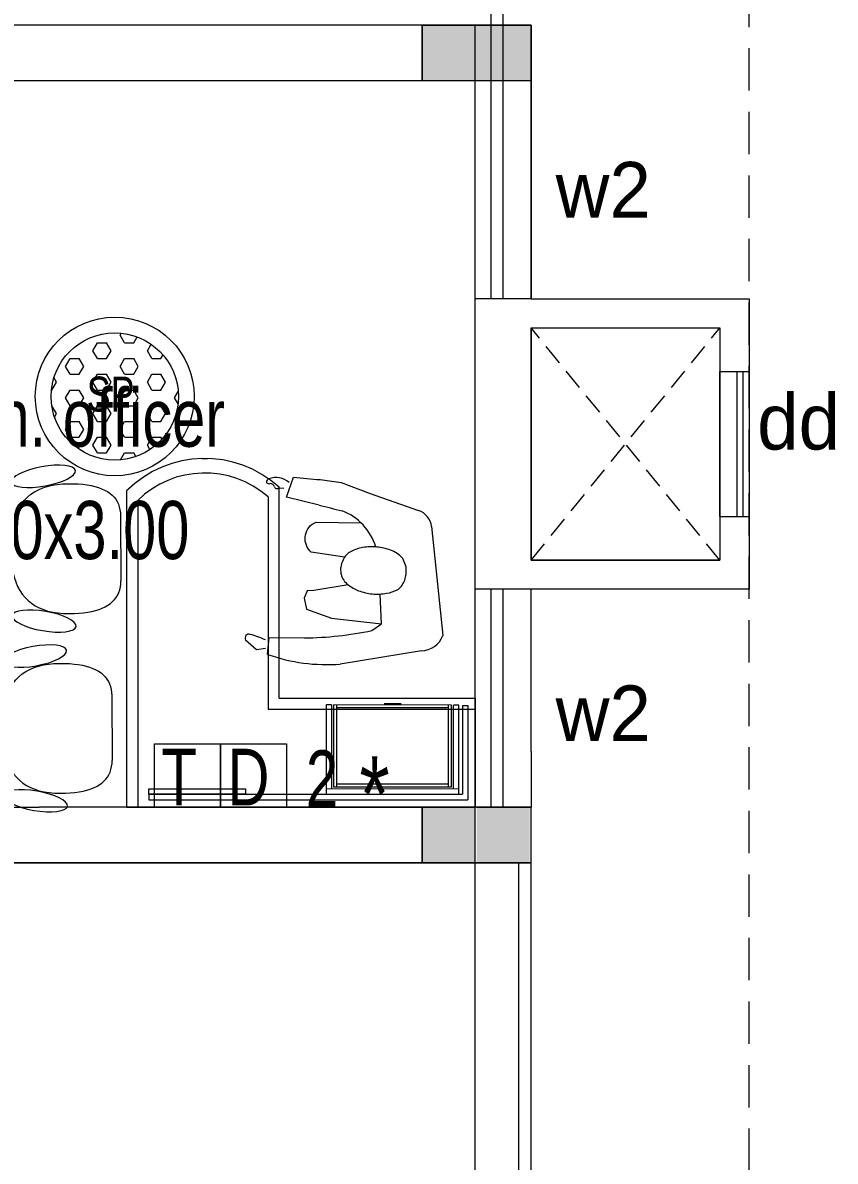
# Model space of a CAD drawing. Header units: metres. Extents: x 191982 to 427160, y -8904 to 80370.
# Drawn here: x 419430 to 422783, y 17794 to 22497 of the extents above; entities that cross this region are included whole.
import ezdxf

# ---------------------------------------------------------------- set-up
doc = ezdxf.new("R2010")
doc.units = ezdxf.units.M
doc.header["$LTSCALE"] = 700
doc.header["$MEASUREMENT"] = 0
doc.linetypes.add('DASHED2', pattern=[0.375, 0.25, -0.125])
doc.linetypes.add('HIDDEN2', pattern=[0.1875, 0.125, -0.0625])
doc.layers.get('0').update_dxf_attribs({"lineweight": 9})
for name, color, linetype, lineweight in [('FURNITURE', 7, 'Continuous', 9), ('MAIN GATE', 7, 'Continuous', 9), ('NEW PLANS', 7, 'Continuous', 9), ('PLAN', 7, 'Continuous', 9)]:
    doc.layers.add(name, color=color, linetype=linetype, lineweight=lineweight)
doc.styles.add('RVR', font='MOD20.TTF')
doc.styles.get("Standard").update_dxf_attribs({"font": 'swisscl.ttf'})

# ---------------------------------------------------------------- blocks, each defined once
blk = doc.blocks.new('ws')
at = {"layer": 'FURNITURE'}
for p, q in [((668704.6293545361, 47927.43856130265), (667265.0293545371, 47927.43856130265)), ((667265.0293545371, 47477.23856130297), (667265.0293545371, 47927.43856130265)), ((668658.9293545361, 46660.29625596051), (668658.9293545361, 47927.43856130265)), ((668704.6293545361, 46621.11543393321), (668704.6293545361, 47927.43856130265)), ((667295.4960212037, 47507.70522796962), (667295.4960212037, 47896.97189463598)), ((668613.229354536, 47896.97189463598), (667295.4960212037, 47896.97189463598)), ((667318.346021204, 47507.70522796962), (667318.346021204, 47874.12189463602)), ((668613.229354536, 47874.12189463602), (667318.346021204, 47874.12189463602)), ((667332.8855796902, 47874.12189463602), (667332.6723221286, 47505.72193610087)), ((667881.2855382251, 47873.90863707357), (667332.8855796902, 47874.12189463602)), ((667881.0722806635, 47505.50867853934), (667881.2855382251, 47873.90863707357)), ((668213.3543545365, 47874.12189463602), (668613.229354536, 47874.12189463602)), ((668213.3543545365, 47851.27189463602), (668213.3543545365, 47874.12189463602)), ((668613.229354536, 47874.12189463602), (668613.229354536, 47896.97189463598)), ((668613.229354536, 47874.12189463602), (668613.229354536, 47851.27189463602)), ((667881.2766524932, 47851.05863880088), (667332.8766939589, 47851.2718963633)), ((667355.7266922307, 47851.26301063113), (667355.5223204012, 47505.71305036872)), ((667363.3403964108, 47843.6433826298), (667363.1389864925, 47505.71008845769)), ((667850.8070262201, 47843.45382035287), (667363.3403964108, 47843.6433826298)), ((667375.5270621551, 47843.63864357201), (667375.3256522379, 47505.70534940076)), ((667838.6156214178, 47831.27189366547), (667375.5223230992, 47831.45197782856)), ((667838.4189505554, 47505.52526523946), (667838.6203604746, 47843.45855940979)), ((667850.6056163006, 47505.52052618165), (667850.8070262201, 47843.45382035287)), ((667858.222282391, 47505.51756427062), (667858.4266542204, 47851.06752453303)), ((668613.229354536, 47851.27189463602), (668213.3543545365, 47851.27189463602)), ((668120.7293545364, 47522.93856130295), (667265.0293545371, 47522.93856130295)), ((667318.346021204, 47507.70522796962), (667295.4960212037, 47507.70522796962)), ((667332.6723221286, 47505.72193610087), (667355.5223204012, 47505.71305036872)), ((667363.1389864925, 47505.71008845769), (667850.6056163006, 47505.52052618165)), ((667375.3303912936, 47517.89201514597), (667838.4236896125, 47517.71193098289)), ((667642.0449538846, 47499.1213878912), (667571.6946089368, 47499.14874519331)), ((667858.222282391, 47505.51756427062), (667881.0722806635, 47505.50867853934)), ((668120.7293545369, 46646.0940133725), (668120.7293545364, 47522.93856130295)), ((668075.0293545364, 47477.23856130297), (667265.0293545371, 47477.23856130297)), ((668075.0293545364, 47477.23856130297), (668075.0293545369, 46606.49122050713)), ((668393.3019074905, 46487.43856130264), (668371.0781904364, 46487.43856130264))]:
    blk.add_line(p, q, dxfattribs=at)
at = {"layer": 'FURNITURE', "ltscale": 12}
for p, q in [((668807.3980970944, 47828.4864475217, 375.4198990469198), (668798.323030125, 47820.72720003896, 375.4198990469198)), ((668817.549439841, 47835.58116012575, 375.4198990469198), (668807.3980970944, 47828.4864475217, 375.4198990469198)), ((668828.7770582247, 47842.01136342415, 375.4198990469198), (668817.549439841, 47835.58116012575, 375.4198990469198)), ((668841.0809522456, 47847.77705741693, 375.4198990469198), (668828.7770582247, 47842.01136342415, 375.4198990469198)), ((668854.4611221832, 47852.87819095794, 375.4198990469198), (668841.0809522456, 47847.77705741693, 375.4198990469198)), ((668868.9175677582, 47857.31481519332, 375.4198990469198), (668854.4611221832, 47852.87819095794, 375.4198990469198)), ((668884.4502888307, 47861.08695569613, 375.4198990469198), (668868.9175677582, 47857.31481519332, 375.4198990469198)), ((668901.05928568, 47864.19456132023, 375.4198990469198), (668884.4502888307, 47861.08695569613, 375.4198990469198)), ((668918.7445646999, 47866.63763210059, 375.4198990469198), (668901.05928568, 47864.19456132023, 375.4198990469198)), ((668937.5061193567, 47868.4161935753, 375.4198990469198), (668918.7445646999, 47866.63763210059, 375.4198990469198)), ((668957.3439497907, 47869.53022017132, 375.4198990469198), (668937.5061193567, 47868.4161935753, 375.4198990469198)), ((668978.2580557221, 47869.97976303477, 375.4198990469198), (668957.3439497907, 47869.53022017132, 375.4198990469198)), ((669001.792156274, 47869.43801309161, 375.4198990469198), (668978.2580557221, 47869.97976303477, 375.4198990469198)), ((669024.1268982689, 47867.54887112031, 375.4198990469198), (669001.792156274, 47869.43801309161, 375.4198990469198)), ((669045.2622558543, 47864.31238812722, 375.4198990469198), (669024.1268982689, 47867.54887112031, 375.4198990469198)), ((669065.1982737832, 47859.72856435696, 375.4198990469198), (669045.2622558543, 47864.31238812722, 375.4198990469198)), ((669083.9349363514, 47853.79734857602, 375.4198990469198), (669065.1982737832, 47859.72856435696, 375.4198990469198)), ((669101.4722306333, 47846.5187662876, 375.4198990469198), (669083.9349363514, 47853.79734857602, 375.4198990469198)), ((669117.8101756687, 47837.89284316959, 375.4198990469198), (669101.4722306333, 47846.5187662876, 375.4198990469198)), ((669132.948739631, 47827.9195534742, 375.4198990469198), (669117.8101756687, 47837.89284316959, 375.4198990469198)), ((669146.8879672028, 47816.59891023259, 375.4198990469198), (669132.948739631, 47827.9195534742, 375.4198990469198)), ((668772.785544472, 47783.04506604531, 375.4198990469198), (668769.0918815412, 47771.96322102803, 375.4198990469198)), ((668777.5555087528, 47793.46237632363, 375.4198990469198), (668772.785544472, 47783.04506604531, 375.4198990469198)), ((668783.4017487407, 47803.21516450983, 375.4198990469198), (668777.5555087528, 47793.46237632363, 375.4198990469198)), ((668790.324264296, 47812.3034561769, 375.4198990469198), (668783.4017487407, 47803.21516450983, 375.4198990469198)), ((668798.323030125, 47820.72720003896, 375.4198990469198), (668790.324264296, 47812.3034561769, 375.4198990469198)), ((669159.627820095, 47803.93090044852, 375.4198990469198), (669146.8879672028, 47816.59891023259, 375.4198990469198)), ((669171.1683238803, 47789.9155242618, 375.4198990469198), (669159.627820095, 47803.93090044852, 375.4198990469198)), ((669181.5094657025, 47774.55279438908, 375.4198990469198), (669171.1683238803, 47789.9155242618, 375.4198990469198)), ((668764.9333570185, 47747.80600293684, 375.4198990469198), (668764.468495566, 47734.73060428981, 375.4198990469198)), ((668765.9342786232, 47466.57753969102, 375.4198990469198), (668764.468495566, 47734.73060428981, 375.4198990469198)), ((668766.4744686047, 47760.21687935189, 375.4198990469198), (668764.9333570185, 47747.80600293684, 375.4198990469198)), ((668769.0918815412, 47771.96322102803, 375.4198990469198), (668766.4744686047, 47760.21687935189, 375.4198990469198)), ((669190.6512201282, 47757.84268511748, 375.4198990469198), (669181.5094657025, 47774.55279438908, 375.4198990469198)), ((669198.5936380937, 47739.7852350862, 375.4198990469198), (669190.6512201282, 47757.84268511748, 375.4198990469198)), ((669205.3367069525, 47720.38041865227, 375.4198990469198), (669198.5936380937, 47739.7852350862, 375.4198990469198)), ((669210.8804011313, 47699.62823567588, 375.4198990469198), (669205.3367069525, 47720.38041865227, 375.4198990469198)), ((669215.2247461336, 47677.52869908338, 375.4198990469198), (669210.8804011313, 47699.62823567588, 375.4198990469198)), ((669218.3697164558, 47654.08179594843, 375.4198990469198), (669215.2247461336, 47677.52869908338, 375.4198990469198)), ((669220.3153248676, 47629.28752953758, 375.4198990469198), (669218.3697164558, 47654.08179594843, 375.4198990469198)), ((669236.1629407285, 47547.28517888821, 375.4198990469198), (669235.5513627878, 47659.16837893688, 375.4198990469198)), ((669221.0615969239, 47603.14590318724, 375.4198990469198), (669220.3153248676, 47629.28752953758, 375.4198990469198)), ((669221.0615969239, 47603.14590318724, 375.4198990469198), (669220.6011525621, 47576.99768226048, 375.4198990469198)), ((669218.9267140456, 47552.18362628628, 375.4198990469198), (669216.0382557232, 47528.7037495097, 375.4198990469198)), ((669220.6011525621, 47576.99768226048, 375.4198990469198), (669218.9267140456, 47552.18362628628, 375.4198990469198)), ((669211.9357649044, 47506.55803427936, 375.4198990469198), (669206.6192671272, 47485.74648712831, 375.4198990469198)), ((669216.0382557232, 47528.7037495097, 375.4198990469198), (669211.9357649044, 47506.55803427936, 375.4198990469198)), ((668766.5420539794, 47453.50800431042, 375.4198990469198), (668765.9342786232, 47466.57753969102, 375.4198990469198)), ((668768.2187505264, 47441.11471713549, 375.4198990469198), (668766.5420539794, 47453.50800431042, 375.4198990469198)), ((669200.0887367837, 47466.26911431004, 375.4198990469198), (669192.3441995169, 47448.1259031778, 375.4198990469198)), ((669206.6192671272, 47485.74648712831, 375.4198990469198), (669200.0887367837, 47466.26911431004, 375.4198990469198)), ((668770.9644193406, 47429.39769123231, 375.4198990469198), (668768.2187505264, 47441.11471713549, 375.4198990469198)), ((668774.7790094853, 47418.35688796172, 375.4198990469198), (668770.9644193406, 47429.39769123231, 375.4198990469198)), ((668779.6625718971, 47407.99234596289, 375.4198990469198), (668774.7790094853, 47418.35688796172, 375.4198990469198)), ((668785.6150811428, 47398.30403952296, 375.4198990469198), (668779.6625718971, 47407.99234596289, 375.4198990469198)), ((669173.2130912167, 47415.8420042611, 375.4198990469198), (669161.8264946804, 47401.70130355033, 375.4198990469198)), ((669183.3856680434, 47431.31686658801, 375.4198990469198), (669173.2130912167, 47415.8420042611, 375.4198990469198)), ((669192.3441995169, 47448.1259031778, 375.4198990469198), (669183.3856680434, 47431.31686658801, 375.4198990469198)), ((668792.6365370821, 47389.291994215, 375.4198990469198), (668785.6150811428, 47398.30403952296, 375.4198990469198)), ((668800.7269142824, 47380.95618432617, 375.4198990469198), (668792.6365370821, 47389.291994215, 375.4198990469198)), ((668809.8862638895, 47373.29661013601, 375.4198990469198), (668800.7269142824, 47380.95618432617, 375.4198990469198)), ((668820.1145601905, 47366.31329707787, 375.4198990469198), (668809.8862638895, 47373.29661013601, 375.4198990469198)), ((668831.4118033254, 47360.0062195786, 375.4198990469198), (668820.1145601905, 47366.31329707787, 375.4198990469198)), ((668843.777993154, 47354.37540321131, 375.4198990469198), (668831.4118033254, 47360.0062195786, 375.4198990469198)), ((669104.139955769, 47358.48019383241, 375.4198990469198), (669086.6832795832, 47351.01035245329, 375.4198990469198)), ((669120.3826248217, 47367.28423525717, 375.4198990469198), (669104.139955769, 47358.48019383241, 375.4198990469198)), ((669135.4112550546, 47377.42242540669, 375.4198990469198), (669120.3826248217, 47367.28423525717, 375.4198990469198)), ((669149.2258912207, 47388.89476452558, 375.4198990469198), (669135.4112550546, 47377.42242540669, 375.4198990469198)), ((669161.8264946804, 47401.70130355033, 375.4198990469198), (669149.2258912207, 47388.89476452558, 375.4198990469198)), ((668857.2131298169, 47349.42082240294, 375.4198990469198), (668843.777993154, 47354.37540321131, 375.4198990469198)), ((668871.7172133131, 47345.14247715347, 375.4198990469198), (668857.2131298169, 47349.42082240294, 375.4198990469198)), ((668887.2902435035, 47341.54039303597, 375.4198990469198), (668871.7172133131, 47345.14247715347, 375.4198990469198)), ((668903.9322205276, 47338.61454447737, 375.4198990469198), (668887.2902435035, 47341.54039303597, 375.4198990469198)), ((668921.6431506389, 47336.3649570857, 375.4198990469198), (668903.9322205276, 47338.61454447737, 375.4198990469198)), ((668940.4230274444, 47334.791630826, 375.4198990469198), (668921.6431506389, 47336.3649570857, 375.4198990469198)), ((668960.2718512232, 47333.89451455214, 375.4198990469198), (668940.4230274444, 47334.791630826, 375.4198990469198)), ((668981.1896218361, 47333.67363383718, 375.4198990469198), (668960.2718512232, 47333.89451455214, 375.4198990469198)), ((669004.7163935844, 47334.47262875857, 375.4198990469198), (668981.1896218361, 47333.67363383718, 375.4198990469198)), ((669027.0291486097, 47336.60582367316, 375.4198990469198), (669004.7163935844, 47334.47262875857, 375.4198990469198)), ((669048.1278616189, 47340.07316729503, 375.4198990469198), (669027.0291486097, 47336.60582367316, 375.4198990469198)), ((669068.0125773642, 47344.87465986881, 375.4198990469198), (669048.1278616189, 47340.07316729503, 375.4198990469198)), ((669086.6832795832, 47351.01035245329, 375.4198990469198), (669068.0125773642, 47344.87465986881, 375.4198990469198)), ((668865.0205509199, 47121.90489379867, 375.4198990469198), (668848.4115540707, 47118.79728817456, 375.4198990469198)), ((668882.7058299397, 47124.34796457902, 375.4198990469198), (668865.0205509199, 47121.90489379867, 375.4198990469198)), ((668901.4673845966, 47126.12652605374, 375.4198990469198), (668882.7058299397, 47124.34796457902, 375.4198990469198)), ((668921.3052150307, 47127.24055264977, 375.4198990469198), (668901.4673845966, 47126.12652605374, 375.4198990469198)), ((668942.2193209621, 47127.69009551322, 375.4198990469198), (668921.3052150307, 47127.24055264977, 375.4198990469198)), ((668965.7534215138, 47127.14834557004, 375.4198990469198), (668942.2193209621, 47127.69009551322, 375.4198990469198)), ((668988.0881635088, 47125.25920359874, 375.4198990469198), (668965.7534215138, 47127.14834557004, 375.4198990469198)), ((669009.2235210942, 47122.02272060565, 375.4198990469198), (668988.0881635088, 47125.25920359874, 375.4198990469198)), ((669029.159539023, 47117.43889683539, 375.4198990469198), (669009.2235210942, 47122.02272060565, 375.4198990469198)), ((668762.284295365, 47078.4375325174, 375.4198990469198), (668754.2855295357, 47070.01378865534, 375.4198990469198)), ((668771.3593623342, 47086.19678000014, 375.4198990469198), (668762.284295365, 47078.4375325174, 375.4198990469198)), ((668781.5107050808, 47093.29149260419, 375.4198990469198), (668771.3593623342, 47086.19678000014, 375.4198990469198)), ((668792.7383234645, 47099.72169590259, 375.4198990469198), (668781.5107050808, 47093.29149260419, 375.4198990469198)), ((668805.0422174855, 47105.48738989538, 375.4198990469198), (668792.7383234645, 47099.72169590259, 375.4198990469198)), ((668818.4223874232, 47110.58852343637, 375.4198990469198), (668805.0422174855, 47105.48738989538, 375.4198990469198)), ((668832.8788329982, 47115.02514767175, 375.4198990469198), (668818.4223874232, 47110.58852343637, 375.4198990469198)), ((668848.4115540707, 47118.79728817456, 375.4198990469198), (668832.8788329982, 47115.02514767175, 375.4198990469198)), ((669047.8962015914, 47111.50768105446, 375.4198990469198), (669029.159539023, 47117.43889683539, 375.4198990469198)), ((669065.4334958732, 47104.22909876604, 375.4198990469198), (669047.8962015914, 47111.50768105446, 375.4198990469198)), ((669081.7714409085, 47095.60317564803, 375.4198990469198), (669065.4334958732, 47104.22909876604, 375.4198990469198)), ((669096.9100048707, 47085.62988595264, 375.4198990469198), (669081.7714409085, 47095.60317564803, 375.4198990469198)), ((669110.8492324428, 47074.30924271102, 375.4198990469198), (669096.9100048707, 47085.62988595264, 375.4198990469198)), ((669123.5890853349, 47061.64123292697, 375.4198990469198), (669110.8492324428, 47074.30924271102, 375.4198990469198)), ((668733.0531467812, 47029.67355350649, 375.4198990469198), (668730.4357338446, 47017.92721183033, 375.4198990469198)), ((668736.7468097118, 47040.75539852373, 375.4198990469198), (668733.0531467812, 47029.67355350649, 375.4198990469198)), ((668741.5167739925, 47051.17270880208, 375.4198990469198), (668736.7468097118, 47040.75539852373, 375.4198990469198)), ((668747.3630139804, 47060.92549698826, 375.4198990469198), (668741.5167739925, 47051.17270880208, 375.4198990469198)), ((668754.2855295357, 47070.01378865534, 375.4198990469198), (668747.3630139804, 47060.92549698826, 375.4198990469198)), ((669135.1295891203, 47047.62585674025, 375.4198990469198), (669123.5890853349, 47061.64123292697, 375.4198990469198)), ((669145.4707309424, 47032.26312686751, 375.4198990469198), (669135.1295891203, 47047.62585674025, 375.4198990469198)), ((669154.6124853679, 47015.55301759592, 375.4198990469198), (669145.4707309424, 47032.26312686751, 375.4198990469198)), ((668728.8946222585, 47005.51633541526, 375.4198990469198), (668728.429760806, 46992.44093676825, 375.4198990469198)), ((668729.8955438628, 46724.28787216945, 375.4198990469198), (668728.429760806, 46992.44093676825, 375.4198990469198)), ((668730.4357338446, 47017.92721183033, 375.4198990469198), (668728.8946222585, 47005.51633541526, 375.4198990469198)), ((669162.5549033335, 46997.49556756464, 375.4198990469198), (669154.6124853679, 47015.55301759592, 375.4198990469198)), ((669169.2979721922, 46978.0907511307, 375.4198990469198), (669162.5549033335, 46997.49556756464, 375.4198990469198)), ((669174.8416663712, 46957.33856815431, 375.4198990469198), (669169.2979721922, 46978.0907511307, 375.4198990469198)), ((669179.1860113735, 46935.23903156182, 375.4198990469198), (669174.8416663712, 46957.33856815431, 375.4198990469198)), ((669182.3309816958, 46911.79212842688, 375.4198990469198), (669179.1860113735, 46935.23903156182, 375.4198990469198)), ((669184.2765901075, 46886.99786201603, 375.4198990469198), (669182.3309816958, 46911.79212842688, 375.4198990469198)), ((669185.0228621638, 46860.85623566568, 375.4198990469198), (669184.2765901075, 46886.99786201603, 375.4198990469198)), ((669200.1242059681, 46804.99551136666, 375.4198990469198), (669199.5126280277, 46916.87871141532, 375.4198990469198)), ((669185.0228621638, 46860.85623566568, 375.4198990469198), (669184.5624178018, 46834.70801473894, 375.4198990469198)), ((669182.8879792854, 46809.89395876472, 375.4198990469198), (669179.9995209632, 46786.41408198814, 375.4198990469198)), ((669184.5624178018, 46834.70801473894, 375.4198990469198), (669182.8879792854, 46809.89395876472, 375.4198990469198)), ((669175.8970301442, 46764.2683667578, 375.4198990469198), (669170.5805323671, 46743.45681960676, 375.4198990469198)), ((669179.9995209632, 46786.41408198814, 375.4198990469198), (669175.8970301442, 46764.2683667578, 375.4198990469198)), ((668730.5033192193, 46711.21833678886, 375.4198990469198), (668729.8955438628, 46724.28787216945, 375.4198990469198)), ((668732.1800157663, 46698.82504961394, 375.4198990469198), (668730.5033192193, 46711.21833678886, 375.4198990469198)), ((668734.9256845805, 46687.10802371075, 375.4198990469198), (668732.1800157663, 46698.82504961394, 375.4198990469198)), ((669156.3054647568, 46705.83623565624, 375.4198990469198), (669147.3469332831, 46689.02719906645, 375.4198990469198)), ((669164.0500020236, 46723.97944678849, 375.4198990469198), (669156.3054647568, 46705.83623565624, 375.4198990469198)), ((669170.5805323671, 46743.45681960676, 375.4198990469198), (669164.0500020236, 46723.97944678849, 375.4198990469198)), ((668738.7402747251, 46676.06722044015, 375.4198990469198), (668734.9256845805, 46687.10802371075, 375.4198990469198)), ((668743.6238371368, 46665.70267844132, 375.4198990469198), (668738.7402747251, 46676.06722044015, 375.4198990469198)), ((668749.5763463825, 46656.01437200139, 375.4198990469198), (668743.6238371368, 46665.70267844132, 375.4198990469198)), ((668756.5978023219, 46647.00232669344, 375.4198990469198), (668749.5763463825, 46656.01437200139, 375.4198990469198)), ((669125.7877599203, 46659.41163602877, 375.4198990469198), (669113.1871564604, 46646.60509700403, 375.4198990469198)), ((669137.1743564566, 46673.55233673954, 375.4198990469198), (669125.7877599203, 46659.41163602877, 375.4198990469198)), ((669147.3469332831, 46689.02719906645, 375.4198990469198), (669137.1743564566, 46673.55233673954, 375.4198990469198)), ((668764.6881795223, 46638.66651680461, 375.4198990469198), (668756.5978023219, 46647.00232669344, 375.4198990469198)), ((668773.8475291294, 46631.00694261447, 375.4198990469198), (668764.6881795223, 46638.66651680461, 375.4198990469198)), ((668784.0758254303, 46624.02362955631, 375.4198990469198), (668773.8475291294, 46631.00694261447, 375.4198990469198)), ((668795.3730685653, 46617.71655205704, 375.4198990469198), (668784.0758254303, 46624.02362955631, 375.4198990469198)), ((668807.7392583941, 46612.08573568977, 375.4198990469198), (668795.3730685653, 46617.71655205704, 375.4198990469198)), ((668821.1743950567, 46607.13115488138, 375.4198990469198), (668807.7392583941, 46612.08573568977, 375.4198990469198)), ((668835.678478553, 46602.85280963191, 375.4198990469198), (668821.1743950567, 46607.13115488138, 375.4198990469198)), ((669050.6445448232, 46608.72068493173, 375.4198990469198), (669031.973842604, 46602.58499234726, 375.4198990469198)), ((669068.1012210089, 46616.19052631086, 375.4198990469198), (669050.6445448232, 46608.72068493173, 375.4198990469198)), ((669084.3438900616, 46624.99456773562, 375.4198990469198), (669068.1012210089, 46616.19052631086, 375.4198990469198)), ((669099.3725202945, 46635.13275788512, 375.4198990469198), (669084.3438900616, 46624.99456773562, 375.4198990469198)), ((669113.1871564604, 46646.60509700403, 375.4198990469198), (669099.3725202945, 46635.13275788512, 375.4198990469198)), ((668851.2515087435, 46599.2507255144, 375.4198990469198), (668835.678478553, 46602.85280963191, 375.4198990469198)), ((668867.8934857674, 46596.32487695581, 375.4198990469198), (668851.2515087435, 46599.2507255144, 375.4198990469198)), ((668885.6044158788, 46594.07528956414, 375.4198990469198), (668867.8934857674, 46596.32487695581, 375.4198990469198)), ((668904.384292684, 46592.50196330444, 375.4198990469198), (668885.6044158788, 46594.07528956414, 375.4198990469198)), ((668924.2331164632, 46591.60484703058, 375.4198990469198), (668904.384292684, 46592.50196330444, 375.4198990469198)), ((668945.1508870758, 46591.38396631563, 375.4198990469198), (668924.2331164632, 46591.60484703058, 375.4198990469198)), ((668968.6776588243, 46592.182961237, 375.4198990469198), (668945.1508870758, 46591.38396631563, 375.4198990469198)), ((668990.9904138497, 46594.3161561516, 375.4198990469198), (668968.6776588243, 46592.182961237, 375.4198990469198)), ((669012.0891268586, 46597.78349977347, 375.4198990469198), (668990.9904138497, 46594.3161561516, 375.4198990469198)), ((669031.973842604, 46602.58499234726, 375.4198990469198), (669012.0891268586, 46597.78349977347, 375.4198990469198))]:
    blk.add_line(p, q, dxfattribs=at)
at = {"layer": 'FURNITURE', "color": 8}
for p, q in [((667487.58783179, 47281.39270898781), (667822.3874928122, 47336.91066452231)), ((668122.3316914858, 47297.10323161865), (668115.6550909682, 47226.3125866563)), ((668130.8383072466, 47272.65761517908), (668168.3032665586, 47277.1397617152)), ((668168.3032665586, 47277.1397617152), (668213.6911141285, 47237.26484417566)), ((667445.6256334069, 46768.09657840081), (667399.3387414764, 47219.06482666566)), ((668115.6550909714, 47226.31258662289), (667970.2713334013, 47228.5971678159)), ((667692.2555977667, 47198.2083541993), (667651.9622357391, 47170.87025918497)), ((667858.2349542562, 47146.98629454418), (667651.9622357391, 47170.87025918497)), ((667651.9622357391, 47170.87025918497), (667658.1489586133, 47047.38190881103)), ((667961.9212855989, 47110.36712667777), (667858.2349542562, 47146.98629454418)), ((667971.0488971444, 47064.69084545993), (667961.9212855989, 47110.36712667777)), ((667790.1697646236, 47008.65798876376), (667932.1850443898, 47032.5039425228)), ((667932.1850443898, 47032.5039425228), (667959.2381901129, 47034.43397449608)), ((667959.2381901129, 47034.43397449608), (667971.0488971444, 47064.69084545993)), ((667551.8959699128, 46965.51376635709), (667558.6287581265, 46995.3037261297)), ((667551.7846726715, 46933.13640373584), (667551.8959699128, 46965.51376635709)), ((667566.2554971722, 46899.38373224437), (667551.7846726715, 46933.13640373584)), ((667818.7037846853, 46965.86756745039), (667820.9037710198, 46937.19801418285)), ((667804.839692636, 46895.32089906884), (667942.1611626471, 46874.58335916138)), ((667922.58690846, 46750.97293422406), (667738.161022721, 46752.80473481805)), ((667930.7905617658, 46754.0231777149), (667922.58690846, 46750.97293422406)), ((667699.3209650456, 46631.39928371528), (667499.5848058462, 46702.08508094447)), ((667909.9717690346, 46680.06245900842), (668043.9286745428, 46647.43065295124)), ((667818.2957110512, 46585.86356954613), (667699.3209650456, 46631.39928371528)), ((668043.9286745428, 46647.43065295124), (668016.108748675, 46564.35007036722)), ((668077.631928241, 46608.48634357855), (668055.8390181668, 46609.41336133657)), ((667905.7498349481, 46574.75854144769), (667818.2957110512, 46585.86356954613)), ((668016.108748675, 46564.35007036722), (668016.108748675, 46564.35007036722)), ((668016.108748675, 46564.35007036722), (668016.108748675, 46564.35007036722))]:
    blk.add_line(p, q, dxfattribs=at)
at = {"layer": 'FURNITURE'}
for radius, start, end in [(395.3868845972647, 228.6025777771406, 314.4206097346529), (455.3868845972647, 227.5842837625465, 315.0769457954782)]:
    blk.add_arc((668382.1900489636, 46942.68985593373), radius, start, end, dxfattribs=at)
at = {"layer": 'FURNITURE', "ltscale": 12, "extrusion": (0, 0, -1)}
for centre, major_axis, ratio, start_param, end_param in [((669080.987262548, 47901.09405485528, 3.89082936e-08), (-132.1669265967965, 22.56009397655874), 0.3000000119138861, -1.570796326792423, 4.712388980387162), ((669274.692209845, 47603.43905979863, 3.89082936e-08), (-1.172588937177126, 214.5224518840606), 0.3750000000088627, 8.74217834e-08, 3.141592741011576), ((669275.3518122208, 47482.77018072917, 3.89082936e-08), (-0.5130076599632596, 93.85357269927627), 0.5714285969877251, 3.141592351597802, 5.473402349156358), ((669084.2528346718, 47303.68424820573, 3.89082936e-08), (131.9123336001414, 24.0039236090358), 0.300000011913888, 4.712388980381551, 10.99557428756114), ((669044.9485277878, 47158.80438733373, 3.89082936e-08), (-132.1669265967965, 22.56009397655874), 0.3000000119138861, -1.570796326792423, 4.712388980387162), ((669238.6534750849, 46861.14939227707, 3.89082936e-08), (-1.172588937177126, 214.5224518840606), 0.3750000000088627, 8.74217834e-08, 3.141592741011576), ((669239.3130774606, 46740.48051320761, 3.89082936e-08), (-0.5130076599632596, 93.85357269927627), 0.5714285969877251, 3.141592351597802, 5.473402349156358), ((669048.2140999115, 46561.39458068417, 3.89082936e-08), (131.9123336001414, 24.0039236090358), 0.300000011913888, 4.712388980381551, 10.99557428756114)]:
    blk.add_ellipse(centre, major_axis=major_axis, ratio=ratio, start_param=start_param, end_param=end_param, dxfattribs=at)
at = {"layer": 'FURNITURE', "ltscale": 12, "extrusion": (0, 0, -0.9999999999999998)}
for centre in [(669274.0326074694, 47724.10793886809, 3.89082936e-08), (669237.9938727093, 46981.81827134654, 3.89082936e-08)]:
    blk.add_ellipse(centre, major_axis=(-0.5130158650064219, 93.85357265442919), ratio=0.5714285969868433, start_param=3.951370477676591, end_param=6.28318595886361, dxfattribs=at)
at = {"layer": 'FURNITURE', "color": 8}
for centre, major_axis, ratio, start_param, end_param in [((667890.664677349, 46701.44563256937), (685.9399980391117, -91.035301262112), 0.9196479868076031, 1.350378516726218, 1.791214137317266), ((667489.6046449093, 47184.89792808215), (95.72721420652422, -12.31303140990729), 0.999999999733396, 1.719617868357553, 2.907668709887582), ((667970.5420322424, 45939.19595754507), (1362.84064136092, 148.9667848728354), 0.9398657338327542, 1.468620010686153, 1.67297264325185), ((668598.4454230906, 48448.23357927809), (1287.181218140424, -173.7931748018437), 0.9999999938413154, 4.479169918092717, 4.530149914682278), ((668199.3422213453, 47229.41029959218), (2.836725786435494, 16.11017012760478), 0.9999999999291658, 2.999442981824293, 5.387527943197624), ((667629.4411539556, 46965.66110530238), (13.31244986421137, 75.60330052103596), 0.9999999999974476, 0.7539915765156314, 1.348648582384846), ((667659.4353552932, 46884.73487405793), (28.10142516261784, 159.591999467384), 0.9999999997048113, 0.3482882227484585, 0.6350119869269668), ((667669.4576227197, 46828.91574621084), (215.4442077641934, -37.93604504868861), 0.9999999990734035, 1.65105597911985, 1.920034422236096), ((667669.4576227197, 46828.91574621084), (37.93604501245316, 215.4442075584071), 0.9999999991904214, -0.1887187911172232, 0.0802596524537578), ((667691.5023536204, 46886.95126656175), (27.17020728037521, 154.3034803653499), 0.9999999998725084, -0.5069340170236538, -0.188718790984246), ((667749.6886976062, 46950.75501118274), (69.57991207752451, -12.25183404301974), 0.9999999997321868, 0.3898683178803057, 1.134958150970107), ((667740.9323294989, 46947.19859733793), (13.97626721211619, 79.37321386956582), 0.9999999997824918, 4.347654881073526, 4.7622790677496), ((667650.0474493322, 46970.31376297608), (108.1190015938444, -19.03790943209104), 0.9999999999984581, 4.0183484838668, 4.557920759796466), ((667753.406794378, 46927.63239283441), (59.81994536333139, -10.53327061174578), 0.9999999997693688, 5.290248591127114, 6.090330453161823), ((667692.2815668607, 47070.91340979689), (37.93604501339156, 215.4442075637364), 0.9999999996426272, 2.952873862580466, 3.221852306029299), ((667692.2815668607, 47070.91340979689), (37.93604501338159, 215.4442075636796), 0.9999999997913676, 3.221852306017383, 3.490830749423168), ((667898.6375825163, 46920.24644597772), (230.3535578976686, -31.37508949659632), 0.9999999997655703, 3.571542703755616, 4.480193470158818), ((667703.0868790287, 47009.7796465255), (27.17020727790861, 154.3034803513418), 0.9999999998178396, 3.490830749388225, 3.809045975445393), ((667527.0455193425, 46779.59146413102), (80.98146833929418, -14.25945335411797), 0.9999999997112748, 3.456142252920649, 4.546182472411445), ((666219.4542392201, 39981.70707059512), (977.6593700592916, 6838.859304135097), 0.9999999985022184, -0.1052211043328692, -0.0910819338120919), ((668085.1235007279, 46602.48504440009), (1.664597124180492, 9.453484363099628), 0.999999999879391, -1.145355638522426, 1.06969744987366), ((668113.0068296569, 46609.63882954197), (3.327397620047359, 18.89676541788973), 0.9999999997547186, 1.996237015316676, 3.283886758773424), ((667274.9130320353, 39295.86265072006), (972.095774346995, 7241.222981315202), 0.9999999981992829, 0.0318242837029226, 0.0469963314300064), ((668087.4216223592, 46645.91002829222), (78.58128353464357, -13.83682180686345), 0.9999999997736077, 4.147650472377965, 5.268630670148962), ((668117.569380927, 46579.72761646738), (11.73604753164221, -2.066517510376645), 0.9999999993729888, 0.7412463051309249, 2.194456756864202), ((668110.9166899151, 46587.41661591233), (16.50066361778344, -2.905485020152514), 0.9999999995238152, 5.268630670085243, 6.380467960500562)]:
    blk.add_ellipse(centre, major_axis=major_axis, ratio=ratio, start_param=start_param, end_param=end_param, dxfattribs=at)
at = {"layer": 'FURNITURE', "color": 8, "extrusion": (0, 0, -1)}
blk.add_ellipse((667893.1686696606, 46818.38777457969), major_axis=(73.42381980322112, -12.92868053686761), ratio=0.99999999999903, start_param=-1.028065852450519, end_param=0.8675465476606998, dxfattribs=at)
blk = doc.blocks.new('DAS')
at = {"layer": 'MAIN GATE'}
h = blk.add_hatch(dxfattribs=at)
h.set_pattern_fill('HEX', color=1, scale=0.3, style=0)
h.set_pattern_definition([(0, (0, 0), (0, 0.0649519053), [0.0375, -0.075]), (120, (0, 0), (-0.0562500000140011, -0.03247595265), [0.0375, -0.075]), (59.99999999999999, (0.0375, 0), (-0.0562500000140011, 0.03247595265), [0.0375, -0.075])])
h.paths.add_polyline_path([(-3163.778976376425, -2.19993948112133, 1), (-3163.253046591565, -2.19993948112133, 1)])
at = {"layer": 'MAIN GATE', "color": 5}
for radius in [0.3278908209049629, 0.2629648924297843]:
    blk.add_circle((-3163.516011483995, -2.19993948112133), radius, dxfattribs=at)
at = {"layer": 'NEW PLANS', "color": 7}
blk.add_text('SP', height=0.144, dxfattribs=at).set_placement((-3163.631402160362, -2.262059438114632))

msp = doc.modelspace()

# ---------------------------------------------------------------- hatches: boundary and pattern name
at = {"layer": 'NEW PLANS'}
for points in [[(421307.7718056515, 22486.69229437864), (421307.7718056515, 22256.69229437864), (421077.7718056515, 22256.69229437864), (421077.7718056515, 22486.69229437864)], [(421307.7718056515, 22486.69229437864), (421307.7718056515, 22256.69229437864), (421077.7718056515, 22256.69229437864), (421077.7718056515, 22486.69229437864)], [(421307.7718056515, 22486.69229437864), (421527.7718056515, 22486.69229437864), (421527.7718056515, 22256.69229437864), (421307.7718056515, 22256.69229437864)], [(421307.7718056515, 22486.69229437864), (421527.7718056515, 22486.69229437864), (421527.7718056515, 22256.69229437864), (421307.7718056515, 22256.69229437864)], [(421297.7718056515, 19026.69229437864), (421077.7718056515, 19026.69229437864), (421077.7718056515, 19256.69229437864), (421297.7718056515, 19256.69229437864)], [(421297.7718056515, 19256.69229437864), (421077.7718056515, 19256.69229437864), (421077.7718056515, 19026.69229437864), (421297.7718056515, 19026.69229437864)], [(421297.7718056515, 19256.69229437864), (421077.7718056515, 19256.69229437864), (421077.7718056515, 19026.69229437864), (421297.7718056515, 19026.69229437864)], [(421522.7718056515, 19026.69229437864), (421302.7718056515, 19026.69229437864), (421302.7718056515, 19256.69229437864), (421522.7718056515, 19256.69229437864)], [(421522.7718056515, 19256.69229437864), (421302.7718056515, 19256.69229437864), (421302.7718056515, 19026.69229437864), (421522.7718056515, 19026.69229437864)], [(421522.7718056515, 19256.69229437864), (421302.7718056515, 19256.69229437864), (421302.7718056515, 19026.69229437864), (421522.7718056515, 19026.69229437864)]]:
    msp.add_hatch(color=256, dxfattribs=at).paths.add_polyline_path(points)

# ---------------------------------------------------------------- linework, layer by layer
for points in [[(419972.6591802315, 19518.19430330569), (420245.2154929116, 19518.19430330569), (420245.2154929116, 19256.69229437864), (419972.6591802315, 19256.69229437864)], [(420245.2154929116, 19518.19430330569), (420517.7718056515, 19518.19430330569), (420517.7718056515, 19256.6922943784), (420245.2154929116, 19256.6922943784)]]:
    msp.add_lwpolyline(points, close=True)
at = {"layer": 'MAIN GATE'}
for p, q in [((421077.7718056515, 22486.69229437864), (418177.7718056515, 22486.69229437864)), ((421077.7718056515, 22256.69229437864), (418177.7718056515, 22256.69229437864))]:
    msp.add_line(p, q, dxfattribs=at)
at = {"layer": 'NEW PLANS'}
for p, q in [((421362.7718056515, 21356.6922943784), (421362.7718056515, 22741.6922943784)), ((421412.7718057111, 21356.6922943784), (421412.7718057111, 22741.6922943784)), ((421527.7718056515, 22486.69229437864), (421077.7718056515, 22486.69229437864)), ((421077.7718056515, 22256.69229437864), (421077.7718056515, 22486.69229437864)), ((421077.7718056515, 22486.69229437864), (421077.7718056515, 22256.69229437864)), ((421527.7718056515, 22486.69229437864), (421077.7718056515, 22486.69229437864)), ((421527.7718056515, 22486.69229437864), (421077.7718056515, 22486.69229437864)), ((421527.7718056515, 22486.69229437864), (421077.7718056515, 22486.69229437864)), ((421527.7718056515, 22486.69229437864), (421077.7718056515, 22486.69229437864)), ((421077.7718056515, 22486.69229437864), (421527.7718056515, 22486.69229437864)), ((421077.7718056515, 22486.69229437864), (421527.7718056515, 22486.69229437864)), ((421077.7718056515, 22486.69229437864), (421527.7718056515, 22486.69229437864)), ((421077.7718056515, 22486.69229437864), (421527.7718056515, 22486.69229437864)), ((421077.7718056515, 22486.6922943784), (421527.7718056515, 22486.69229437864)), ((421077.7718056515, 22486.69229437864), (421527.7718056515, 22486.69229437864)), ((421077.7718056515, 22486.69229437864), (421527.7718056515, 22486.69229437864)), ((421077.7718056515, 22486.69229437864), (421527.7718056515, 22486.69229437864)), ((421077.7718056515, 22486.69229437864), (421527.7718056515, 22486.69229437864)), ((421077.7718056515, 22486.6922943784), (421527.7718056515, 22486.6922943784)), ((421077.7718056515, 22486.6922943784), (421527.7718056515, 22486.6922943784)), ((421077.7718056515, 22486.69229437864), (421527.7718056515, 22486.69229437864)), ((421077.7718056515, 22486.69229437864), (421527.7718056515, 22486.69229437864)), ((421077.7718056515, 22486.69229437864), (421527.7718056515, 22486.69229437864)), ((421077.7718056515, 22486.69229437864), (421527.7718056515, 22486.69229437864)), ((421077.7718056515, 22486.6922943784), (421527.7718056515, 22486.6922943784)), ((421077.7718056515, 22486.6922943784), (421527.7718056515, 22486.6922943784)), ((421297.7718056515, 20576.69229437864), (421297.7718056515, 22486.69229437864)), ((421297.7718056515, 22256.69229437864), (421297.7718056515, 22486.69229437864)), ((421302.7718056515, 22486.69229437864), (421527.7718056515, 22486.69229437864)), ((421527.7718056515, 21356.6922943784), (421527.7718056515, 22486.69229437864)), ((421527.7718056515, 21356.6922943784), (421527.7718056515, 22486.69229437864)), ((421527.7718056515, 22256.69229437864), (421527.7718056515, 22486.69229437864)), ((421527.7718056515, 22256.69229437864), (421527.7718056515, 22486.69229437864)), ((421527.7718056515, 22256.69229437864), (421527.7718056515, 22486.69229437864)), ((421527.7718056515, 22256.69229437864), (421077.7718056515, 22256.69229437864)), ((421527.7718056515, 22256.69229437864), (421077.7718056515, 22256.69229437864)), ((421297.7718056515, 22256.69229437864), (421077.7718056515, 22256.69229437864)), ((421527.7718056515, 21356.6922943784), (421297.7718056515, 21356.6922943784)), ((421527.7718056515, 21356.6922943784), (422427.7718056515, 21356.6922943784)), ((422427.7718056515, 21356.6922943784), (422427.7718056515, 20156.6922943784)), ((421527.7718056515, 20276.6922943784), (421527.7718056515, 21236.6922943784)), ((421527.7718056515, 20276.6922943784), (421527.7718056515, 21236.6922943784)), ((421527.7718056515, 21236.6922943784), (422307.7718056515, 21236.6922943784)), ((422307.7718056515, 21056.6922943784), (422427.7718056515, 21056.6922943784)), ((422307.7718056515, 20456.6922943784), (422307.7718056515, 21056.6922943784)), ((422377.7718056515, 21056.6922943784), (422377.7718056515, 20456.6922943784)), ((422402.7718056515, 21056.6922943784), (422402.7718056515, 20456.6922943784)), ((421297.7718056515, 20456.6922943784), (421297.7718056515, 20576.69229437864)), ((421297.7718056515, 19256.69229437864), (421297.7718056515, 20456.6922943784)), ((421297.7718056515, 19256.69229437864), (421297.7718056515, 20456.6922943784)), ((421297.7718056515, 19256.69229437864), (421297.7718056515, 20456.6922943784)), ((422307.7718056515, 20456.6922943784), (422427.7718056515, 20456.6922943784)), ((421527.7718056515, 20276.6922943784), (422307.7718056515, 20276.6922943784)), ((421527.7718056515, 20156.6922943784), (421297.7718056515, 20156.6922943784)), ((421362.7718056515, 19256.69229437864), (421362.7718056515, 20156.6922943784)), ((421412.7718057111, 19256.69229437864), (421412.7718057111, 20156.6922943784)), ((421527.7718056515, 19486.69229437864), (421527.7718056515, 20156.6922943784)), ((421527.7718056515, 19486.69229437864), (421527.7718056515, 20156.6922943784)), ((422427.7718056515, 20156.6922943784), (421527.7718056515, 20156.6922943784)), ((421527.7718056515, 19486.69229437864), (421527.7718056515, 19256.69229437864)), ((419377.7718056515, 19256.69229437864), (419497.7718056515, 19256.69229437864)), ((421527.7718056515, 19256.69229437864), (419497.7718056515, 19256.69229437864)), ((421527.7718056515, 19256.69229437864), (419497.7718056515, 19256.69229437864)), ((421527.7718056515, 19256.69229437864), (419497.7718056515, 19256.69229437864)), ((421077.7718056515, 19256.69229437864), (419497.7718056515, 19256.69229437864)), ((421527.7718056515, 19256.69229437864), (419497.7718056515, 19256.69229437864)), ((421527.7718056515, 19256.69229437864), (419497.7718056515, 19256.69229437864)), ((421527.7718056515, 19256.69229437864), (419497.7718056515, 19256.69229437864)), ((421077.7718056515, 19026.69229437864), (421077.7718056515, 19256.69229437864)), ((421077.7718056515, 19026.69229437864), (421077.7718056515, 19256.69229437864)), ((421077.7718056515, 19026.69229437864), (421077.7718056515, 19256.69229437864)), ((421297.7718056515, 16121.96141372445), (421297.7718056515, 19256.69229437864)), ((421302.7718056515, 19256.69229437864), (421527.7718056515, 19256.69229437864)), ((421527.7718056515, 16026.69229437864), (421527.7718056515, 19256.69229437864)), ((421527.7718056515, 19026.69229437864), (415067.7718056515, 19026.69229437864)), ((421527.7718056515, 19026.69229437864), (415067.7718056515, 19026.69229437864)), ((421527.7718056515, 19026.69229437864), (415067.7718056515, 19026.69229437864)), ((421527.7718056515, 19026.69229437864), (415067.7718056515, 19026.69229437864)), ((421527.7718056515, 19026.69229437864), (415067.7718056515, 19026.69229437864)), ((421527.7718056515, 19026.69229437864), (415067.7718056515, 19026.69229437864)), ((415517.7718056515, 19026.69229437864), (421077.7718056515, 19026.69229437864))]:
    msp.add_line(p, q, dxfattribs=at)
at = {"layer": 'NEW PLANS', "linetype": 'HIDDEN2'}
for p, q in [((421527.7718056515, 20276.6922943784), (422307.7718056515, 21236.6922943784)), ((422307.7718056515, 20276.6922943784), (421527.7718056515, 21236.6922943784))]:
    msp.add_line(p, q, dxfattribs=at)
at = {"layer": 'NEW PLANS'}
for points in [[(421077.7718056515, 22256.69229437864), (421077.7718056515, 22486.69229437864), (421527.7718056515, 22486.69229437864), (421527.7718056515, 22256.69229437864)], [(421077.7718056515, 22256.69229437864), (421077.7718056515, 22486.69229437864), (421527.7718056515, 22486.69229437864), (421527.7718056515, 22256.69229437864)], [(421527.7718056515, 19026.69229437864), (421527.7718056515, 19256.69229437864), (421077.7718056515, 19256.69229437864), (421077.7718056515, 19026.69229437864)], [(421527.7718056515, 19026.69229437864), (421527.7718056515, 19256.69229437864), (421077.7718056515, 19256.69229437864), (421077.7718056515, 19026.69229437864)], [(421527.7718056515, 19026.69229437864), (421527.7718056515, 19256.69229437864), (421077.7718056515, 19256.69229437864), (421077.7718056515, 19026.69229437864)]]:
    msp.add_lwpolyline(points, close=True, dxfattribs=at)
for points in [[(421527.7718056515, 22486.69229437864), (421527.7718056515, 21356.6922943784)], [(421527.7718056515, 21236.6922943784), (421527.7718056515, 20276.6922943784)], [(421527.7718056515, 21236.6922943784), (422307.7718056515, 21236.6922943784), (422307.7718056515, 20276.6922943784), (421527.7718056515, 20276.6922943784)]]:
    msp.add_lwpolyline(points, dxfattribs=at)
at = {"layer": 'PLAN', "linetype": 'DASHED2'}
msp.add_lwpolyline([(412967.7718056515, 7416.692294378396), (412967.7718056515, 8666.692294378397), (416197.7718056515, 8666.692294378397), (416197.7718056515, 11896.6922943784), (418670.5640118198, 11896.6922943784), (422427.7718056515, 15653.90008824282), (422427.7718056515, 50936.69229437839)], dxfattribs=at)
at = {"layer": 'PLAN'}
for points in [[(415517.7718056515, 12796.69229437864), (418297.7718057111, 12796.69229437864), (421527.7718056515, 16026.69229437864), (421527.7718056515, 19026.69229437864)], [(415517.7718056515, 12846.69229437864), (418277.0611275509, 12846.69229437864), (421477.7718057111, 16047.40297249716), (421477.7718057111, 19026.69229437864)]]:
    msp.add_lwpolyline(points, dxfattribs=at)

# ---------------------------------------------------------------- block references
at = {"layer": 'FURNITURE', "rotation": 180}
msp.add_blockref('ws', (1088562.801903017, 67184.13062570161), dxfattribs=at)
at = {"layer": 'MAIN GATE', "xscale": 1000, "yscale": 1000, "zscale": 1000}
msp.add_blockref('DAS', (3583325.233208903, 23152.87176107509), dxfattribs=at)

# ---------------------------------------------------------------- texts
at = {"attachment_point": 1}
for s, insert, char_height, width in [('T', (420001.6619772986, 19497.77905371306), 234.375, 128.7431890431776), ('D', (420274.2182899788, 19497.77905371306), 234.375, 128.7431890431776), ('2', (420598.3751500919, 19491.06729437864), 234.375, 128.7431890431776), ('*', (420819.5520538166, 19465.79493917396), 312.5, 171.6575853909035)]:
    msp.add_mtext(s, dxfattribs=dict(at, insert=insert, char_height=char_height, width=width))
at = {"layer": 'NEW PLANS', "style": 'RVR'}
for s, p in [('w2', (421629.3734555915, 21691.6978157138)), ('dd', (422461.2035703735, 20733.75702367664)), ('w2', (421629.3734555915, 19529.16607214219))]:
    msp.add_text(s, height=230, dxfattribs=at).set_placement(p)
at = {"layer": 'NEW PLANS'}
for s, p in [('Admn. officer', (418815.2813074663, 20745.39026580692)), ('3.00x3.00', (419036.5369312839, 20281.26537126335))]:
    msp.add_text(s, height=240, dxfattribs=at).set_placement(p)

doc.saveas('drawing.dxf')
